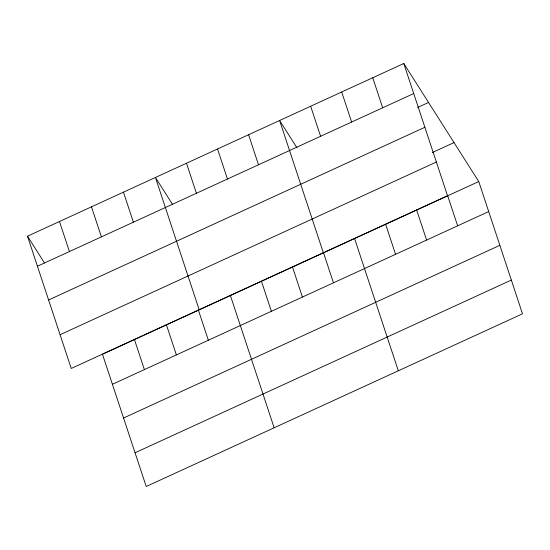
<?xml version="1.0" encoding="UTF-8"?>
<svg xmlns="http://www.w3.org/2000/svg" width="550" height="550" viewBox="0 0 550 550"><rect width="100%" height="100%" fill="white"/><g stroke="black" fill="none" stroke-linecap="round" stroke-linejoin="round"><path stroke-width="0.82" d="M403.789 63.504L447.528 195.766L71.239 368.459L27.5 236.191L403.789 63.504L478.761 181.541L522.5 313.809L146.211 486.496L102.472 354.234L478.761 181.541M37.434 266.228L413.724 93.541M417.663 107.442L428.526 102.458M48.593 299.963L424.882 127.27M432.286 152.563L454.018 142.588M60.088 334.723L436.377 162.03M112.406 384.271L488.689 211.578M123.558 418.007L499.847 245.314M135.053 452.767L511.342 280.074M297.021 147.902L279.613 120.491L323.352 252.752M172.391 204.167L155.437 177.478L199.183 309.739M27.5 236.191L44.454 262.886M447.714 195.793L457.648 225.83M416.673 210.038L426.607 240.075M372.742 77.749L382.676 107.786M385.626 224.283L395.56 254.32M341.701 91.994L351.636 122.031M354.585 238.528L398.324 370.796M310.661 106.246L320.588 136.276M323.538 252.78L333.472 282.817M292.497 267.025L302.431 297.062M248.572 134.736L258.5 164.773M261.449 281.27L271.384 311.307M217.525 148.981L227.459 179.018M230.409 295.522L274.147 427.783M186.484 163.233L196.419 193.27M198.426 310.2L208.354 340.237M123.454 192.156L133.389 222.193M166.437 324.878L176.371 354.915M91.472 206.834L101.399 236.871M134.454 339.556L144.389 369.593M59.482 221.512L69.417 251.549"/></g></svg>
